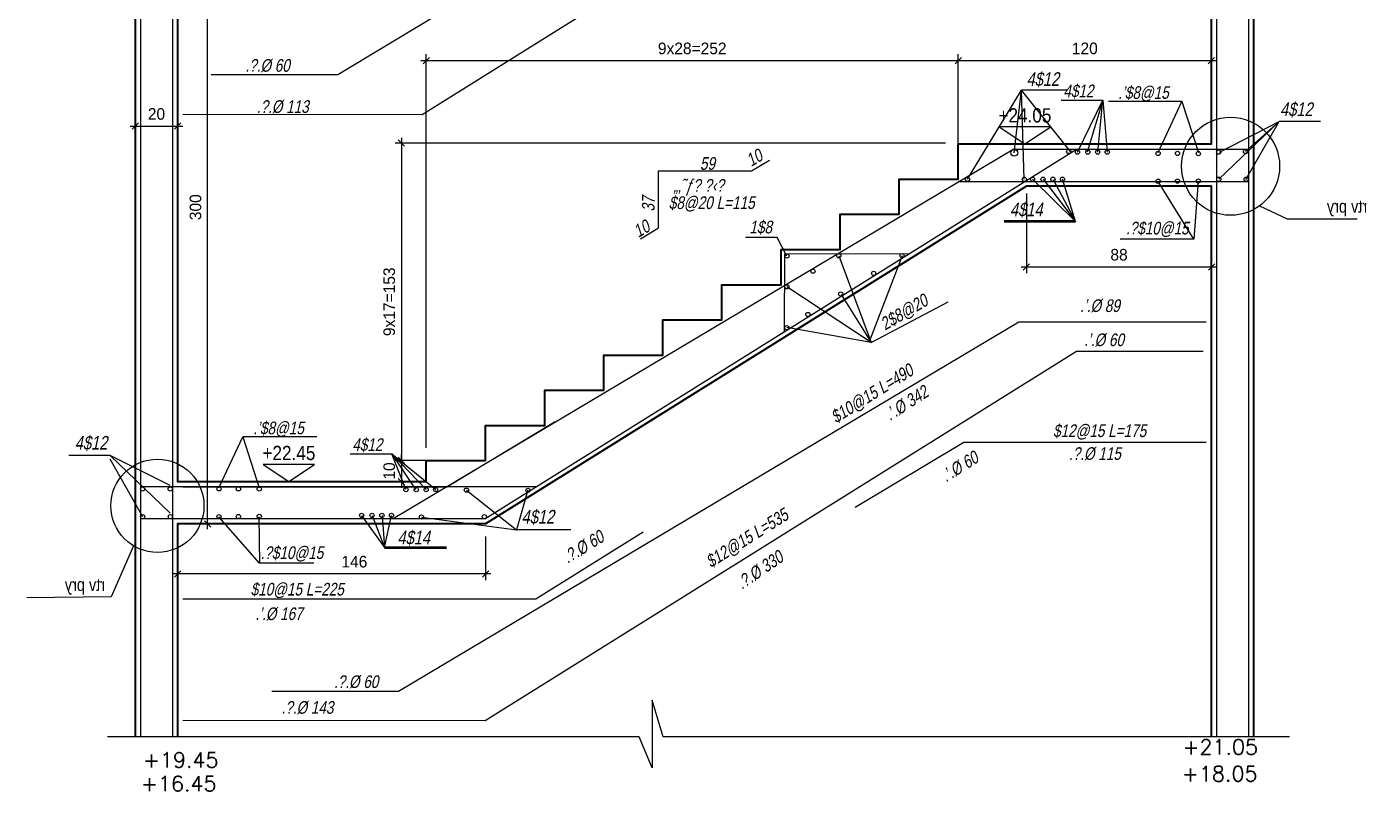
# Model space of a CAD drawing. Header units: inches. Extents: x -5298 to 11252, y 8210 to 22495.
# Drawn here: x 7457 to 8092, y 16584 to 16946 of the extents above; entities that cross this region are included whole.
import ezdxf
from ezdxf.enums import TextEntityAlignment as Align

# ---------------------------------------------------------------- set-up
doc = ezdxf.new("R2010")
doc.units = ezdxf.units.IN
doc.header["$LTSCALE"] = 11
doc.header["$MEASUREMENT"] = 0
doc.layers.get('Defpoints').update_dxf_attribs({"color": 40})
for name, color, linetype in [('BAR', 6, 'Continuous'), ('break', 1, 'Continuous'), ('C-TEXT3', 3, 'Continuous'), ('dim', 3, 'Continuous'), ('dim-50-v', 2, 'Continuous'), ('DIM_50', 3, 'Continuous'), ('iron-txt', 3, 'Continuous'), ('IRON6', 6, 'Continuous'), ('otm', 3, 'Continuous'), ('otm-text', 1, 'Continuous'), ('P-lines', 3, 'Continuous'), ('STAM', 1, 'Continuous'), ('TEXT3', 3, 'Continuous')]:
    doc.layers.add(name, color=color, linetype=linetype)
doc.layers.add('W', color=1, linetype='Continuous', lineweight=50)
doc.layers.add('W-Conc', color=3, linetype='Continuous', lineweight=40)
doc.styles.add('danmm', font='danmm.shx', dxfattribs={"width": 0.9})
doc.styles.add('HEBREW', font='hebtxt-weld.shx', dxfattribs={"width": 0.8, "oblique": 12})
doc.styles.add('HEBTXT', font='hebtxt-weld.shx')
doc.styles.add('ROMANS', font='romans')
doc.styles.add('tecno', font='techno_m')
doc.dimstyles.new('25', dxfattribs={"dimtxt": 5.5, "dimasz": 3, "dimexe": 3, "dimexo": 6, "dimgap": 3, "dimtad": 1, "dimdec": 0, "dimrnd": 0.5, "dimdsep": 46, "dimtxsty": 'HEBTXT', "dimblk1": 'OBLIQUE', "dimblk2": 'OBLIQUE', "dimsah": 1, "dimcen": 1, "dimdle": 2.5, "dimclre": 9, "dimclrt": 3, "dimadec": 0, "dimazin": 0, "dimtfac": 1, "dimtdec": 0, "dimtix": 1, "dimtmove": 2, "dimatfit": 3, "dimldrblk": 'OBLIQUE', "dimfxl": 1, "dimtolj": 1, "dimarcsym": 0})

# ---------------------------------------------------------------- blocks, each defined once
blk = doc.blocks.new('MF1')
blk.add_lwpolyline([(30, 20), (0, 0), (-30, 20)], close=True)
at = {"style": 'ROMANS'}
blk.add_attdef('0', text='', height=6, dxfattribs=at).set_placement((0, 25), align=Align.CENTER)
blk = doc.blocks.new('_OBLIQUE')
at = {"color": 0, "linetype": 'ByBlock'}
blk.add_line((-0.5, -0.5), (0.5, 0.5), dxfattribs=at)
blk = doc.blocks.new('*D1010')
at = {"layer": 'Defpoints', "color": 0, "ltscale": 5, "transparency": 16777216}
for p in [(7541.28, 17010.66, -0.31), (7542.54, 17010.66), (7541.28, 16710.57, -0.31)]:
    blk.add_point(p, dxfattribs=at)
at = {"layer": 'dim-50-v', "color": 0, "lineweight": -2, "ltscale": 5, "transparency": 16777216}
blk.add_line((7542.54, 16708.07), (7542.54, 17013.16), dxfattribs=at)
at = {"layer": 'dim-50-v', "color": 9, "lineweight": -2, "ltscale": 5, "transparency": 16777216}
for p, q in [((7547.28, 17010.66), (7545.54, 17010.66)), ((7547.28, 16710.57), (7545.54, 16710.57))]:
    blk.add_line(p, q, dxfattribs=at)
at = {"layer": 'dim-50-v', "color": 0, "lineweight": -2, "ltscale": 5, "transparency": 16777216, "xscale": 3, "yscale": 3, "zscale": 3}
for p, rotation in [((7542.54, 17010.66), 90), ((7542.54, 16710.57), 270)]:
    blk.add_blockref('_OBLIQUE', p, dxfattribs=dict(at, rotation=rotation))
at = {"layer": 'dim-50-v', "color": 3, "ltscale": 5, "transparency": 16777216, "insert": (7536.79, 16860.61), "char_height": 5.5, "attachment_point": 5, "rotation": 90, "style": 'HEBTXT'}
blk.add_mtext('\\A1;300', dxfattribs=at)
blk = doc.blocks.new('*D965')
at = {"layer": 'Defpoints', "color": 0, "ltscale": 5, "transparency": 16777216}
for p in [(7528.3, 16899.02), (7508.29, 16892.54, -0.31), (7528.3, 16889.06, -0.31)]:
    blk.add_point(p, dxfattribs=at)
at = {"layer": 'dim-50-v', "color": 9, "lineweight": -2, "ltscale": 5, "transparency": 16777216}
for p, q in [((7508.29, 16898.54), (7508.29, 16902.02)), ((7528.3, 16895.06), (7528.3, 16902.02))]:
    blk.add_line(p, q, dxfattribs=at)
at = {"layer": 'dim-50-v', "color": 0, "lineweight": -2, "ltscale": 5, "transparency": 16777216}
blk.add_line((7505.79, 16899.02), (7530.8, 16899.02), dxfattribs=at)
at = {"layer": 'dim-50-v', "color": 0, "lineweight": -2, "ltscale": 5, "transparency": 16777216, "xscale": 3, "yscale": 3, "zscale": 3, "rotation": 180}
blk.add_blockref('_OBLIQUE', (7508.29, 16899.02), dxfattribs=at)
at = {"layer": 'dim-50-v', "color": 0, "lineweight": -2, "ltscale": 5, "transparency": 16777216, "xscale": 3, "yscale": 3, "zscale": 3}
blk.add_blockref('_OBLIQUE', (7528.3, 16899.02), dxfattribs=at)
at = {"layer": 'dim-50-v', "color": 3, "ltscale": 5, "transparency": 16777216, "insert": (7518.29, 16904.77), "char_height": 5.5, "attachment_point": 5, "style": 'HEBTXT'}
blk.add_mtext('\\A1;20', dxfattribs=at)
blk = doc.blocks.new('*D966')
at = {"layer": 'Defpoints', "color": 0, "ltscale": 5, "transparency": 16777216}
for p in [(7898.3, 16930.07), (7898.3, 16874.4, -0.31), (7646.14, 16740.63, -0.31)]:
    blk.add_point(p, dxfattribs=at)
at = {"layer": 'dim-50-v', "color": 9, "lineweight": -2, "ltscale": 5, "transparency": 16777216}
for p, q in [((7646.14, 16746.63), (7646.14, 16933.07)), ((7898.3, 16880.4), (7898.3, 16933.07))]:
    blk.add_line(p, q, dxfattribs=at)
at = {"layer": 'dim-50-v', "color": 0, "lineweight": -2, "ltscale": 5, "transparency": 16777216}
blk.add_line((7643.64, 16930.07), (7900.8, 16930.07), dxfattribs=at)
at = {"layer": 'dim-50-v', "color": 0, "lineweight": -2, "ltscale": 5, "transparency": 16777216, "xscale": 3, "yscale": 3, "zscale": 3, "rotation": 180}
blk.add_blockref('_OBLIQUE', (7646.14, 16930.07), dxfattribs=at)
at = {"layer": 'dim-50-v', "color": 0, "lineweight": -2, "ltscale": 5, "transparency": 16777216, "xscale": 3, "yscale": 3, "zscale": 3}
blk.add_blockref('_OBLIQUE', (7898.3, 16930.07), dxfattribs=at)
at = {"layer": 'dim-50-v', "color": 3, "ltscale": 5, "transparency": 16777216, "insert": (7772.22, 16935.82), "char_height": 5.5, "attachment_point": 5, "style": 'HEBTXT'}
blk.add_mtext('\\A1;9x28=252', dxfattribs=at)
blk = doc.blocks.new('*D971')
at = {"layer": 'Defpoints', "color": 0, "ltscale": 5, "transparency": 16777216}
for p in [(7898.3, 16890.97), (7634.37, 16740.66), (7674.3, 16740.66, -0.31)]:
    blk.add_point(p, dxfattribs=at)
at = {"layer": 'dim-50-v', "color": 9, "lineweight": -2, "ltscale": 5, "transparency": 16777216}
for p, q in [((7892.3, 16890.97), (7631.37, 16890.97)), ((7668.3, 16740.66), (7631.37, 16740.66))]:
    blk.add_line(p, q, dxfattribs=at)
at = {"layer": 'dim-50-v', "color": 0, "lineweight": -2, "ltscale": 5, "transparency": 16777216}
blk.add_line((7634.37, 16893.47), (7634.37, 16738.16), dxfattribs=at)
at = {"layer": 'dim-50-v', "color": 0, "lineweight": -2, "ltscale": 5, "transparency": 16777216, "xscale": 3, "yscale": 3, "zscale": 3}
for p, rotation in [((7634.37, 16890.97), 90), ((7634.37, 16740.66), 270)]:
    blk.add_blockref('_OBLIQUE', p, dxfattribs=dict(at, rotation=rotation))
at = {"layer": 'dim-50-v', "color": 3, "ltscale": 5, "transparency": 16777216, "insert": (7628.62, 16815.82), "char_height": 5.5, "attachment_point": 5, "rotation": 90, "style": 'HEBTXT'}
blk.add_mtext('\\A1;9x17=153', dxfattribs=at)
blk = doc.blocks.new('*D972')
at = {"layer": 'Defpoints', "color": 0, "ltscale": 5, "transparency": 16777216}
for p in [(7674.3, 16740.66, -0.31), (7634.37, 16730.63), (7646.14, 16730.63, -0.31)]:
    blk.add_point(p, dxfattribs=at)
at = {"layer": 'dim-50-v', "color": 0, "lineweight": -2, "ltscale": 5, "transparency": 16777216}
for p, q in [((7634.37, 16740.66), (7634.37, 16743.66)), ((7634.37, 16740.66), (7634.37, 16730.63)), ((7634.37, 16730.63), (7634.37, 16727.63))]:
    blk.add_line(p, q, dxfattribs=at)
at = {"layer": 'dim-50-v', "color": 9, "lineweight": -2, "ltscale": 5, "transparency": 16777216}
for p, q in [((7668.3, 16740.66), (7631.37, 16740.66)), ((7640.14, 16730.63), (7631.37, 16730.63))]:
    blk.add_line(p, q, dxfattribs=at)
at = {"layer": 'dim-50-v', "color": 0, "lineweight": -2, "ltscale": 5, "transparency": 16777216, "xscale": 3, "yscale": 3, "zscale": 3}
for p, rotation in [((7634.37, 16740.66), 270), ((7634.37, 16730.63), 90)]:
    blk.add_blockref('_OBLIQUE', p, dxfattribs=dict(at, rotation=rotation))
at = {"layer": 'dim-50-v', "color": 3, "ltscale": 5, "transparency": 16777216, "insert": (7628.62, 16735.64), "char_height": 5.5, "attachment_point": 5, "rotation": 90, "style": 'HEBTXT'}
blk.add_mtext('\\A1;10', dxfattribs=at)
blk = doc.blocks.new('*D979')
at = {"layer": 'Defpoints', "color": 0, "ltscale": 5, "transparency": 16777216}
for p in [(7528.3, 16710.57, 0.01), (7674.3, 16710.57, 0.01), (7528.3, 16686.91)]:
    blk.add_point(p, dxfattribs=at)
at = {"layer": 'dim-50-v', "color": 9, "lineweight": -2, "ltscale": 5, "transparency": 16777216}
for p, q in [((7528.3, 16704.57), (7528.3, 16683.91)), ((7674.3, 16704.57), (7674.3, 16683.91))]:
    blk.add_line(p, q, dxfattribs=at)
at = {"layer": 'dim-50-v', "color": 0, "lineweight": -2, "ltscale": 5, "transparency": 16777216}
blk.add_line((7676.8, 16686.91), (7525.8, 16686.91), dxfattribs=at)
at = {"layer": 'dim-50-v', "color": 0, "lineweight": -2, "ltscale": 5, "transparency": 16777216, "xscale": 3, "yscale": 3, "zscale": 3, "rotation": 180}
blk.add_blockref('_OBLIQUE', (7528.3, 16686.91), dxfattribs=at)
at = {"layer": 'dim-50-v', "color": 0, "lineweight": -2, "ltscale": 5, "transparency": 16777216, "xscale": 3, "yscale": 3, "zscale": 3}
blk.add_blockref('_OBLIQUE', (7674.3, 16686.91), dxfattribs=at)
at = {"layer": 'dim-50-v', "color": 3, "ltscale": 5, "transparency": 16777216, "insert": (7612.08, 16692.66), "char_height": 5.5, "attachment_point": 5, "style": 'HEBTXT'}
blk.add_mtext('\\A1;146', dxfattribs=at)
blk = doc.blocks.new('*D959')
at = {"layer": 'Defpoints', "color": 0, "ltscale": 5, "transparency": 16777216}
for p in [(7930.65, 16873.09, 0.01), (8018.37, 16870.6, 0.01), (8018.37, 16832.32)]:
    blk.add_point(p, dxfattribs=at)
at = {"layer": 'dim-50-v', "color": 9, "lineweight": -2, "ltscale": 5, "transparency": 16777216}
for p, q in [((7930.65, 16867.09), (7930.65, 16829.32)), ((8018.37, 16864.6), (8018.37, 16829.32))]:
    blk.add_line(p, q, dxfattribs=at)
at = {"layer": 'dim-50-v', "color": 0, "lineweight": -2, "ltscale": 5, "transparency": 16777216}
blk.add_line((7928.15, 16832.32), (8020.87, 16832.32), dxfattribs=at)
at = {"layer": 'dim-50-v', "color": 0, "lineweight": -2, "ltscale": 5, "transparency": 16777216, "xscale": 3, "yscale": 3, "zscale": 3, "rotation": 180}
blk.add_blockref('_OBLIQUE', (7930.65, 16832.32), dxfattribs=at)
at = {"layer": 'dim-50-v', "color": 0, "lineweight": -2, "ltscale": 5, "transparency": 16777216, "xscale": 3, "yscale": 3, "zscale": 3}
blk.add_blockref('_OBLIQUE', (8018.37, 16832.32), dxfattribs=at)
at = {"layer": 'dim-50-v', "color": 3, "ltscale": 5, "transparency": 16777216, "insert": (7974.51, 16838.07), "char_height": 5.5, "attachment_point": 5, "style": 'HEBTXT'}
blk.add_mtext('\\A1;88', dxfattribs=at)
blk = doc.blocks.new('*D990')
at = {"layer": 'Defpoints', "color": 0, "linetype": 'Continuous', "transparency": 16777216}
for p in [(8018.3, 16930.07), (8018.3, 16896.86, -0.3), (7898.3, 16874.4, -0.3)]:
    blk.add_point(p, dxfattribs=at)
at = {"layer": 'dim-50-v', "color": 9, "linetype": 'Continuous', "lineweight": -2, "transparency": 16777216}
for p, q in [((7898.3, 16880.4), (7898.3, 16933.07)), ((8018.3, 16902.86), (8018.3, 16933.07))]:
    blk.add_line(p, q, dxfattribs=at)
at = {"layer": 'dim-50-v', "color": 0, "linetype": 'Continuous', "lineweight": -2, "transparency": 16777216}
blk.add_line((7895.8, 16930.07), (8020.8, 16930.07), dxfattribs=at)
at = {"layer": 'dim-50-v', "color": 0, "linetype": 'Continuous', "lineweight": -2, "transparency": 16777216, "xscale": 3, "yscale": 3, "zscale": 3, "rotation": 180}
blk.add_blockref('_OBLIQUE', (7898.3, 16930.07), dxfattribs=at)
at = {"layer": 'dim-50-v', "color": 0, "linetype": 'Continuous', "lineweight": -2, "transparency": 16777216, "xscale": 3, "yscale": 3, "zscale": 3}
blk.add_blockref('_OBLIQUE', (8018.3, 16930.07), dxfattribs=at)
at = {"layer": 'dim-50-v', "color": 3, "linetype": 'Continuous', "transparency": 16777216, "insert": (7958.3, 16935.82), "char_height": 5.5, "attachment_point": 5, "style": 'HEBTXT'}
blk.add_mtext('\\A1;120', dxfattribs=at)

msp = doc.modelspace()

# ---------------------------------------------------------------- linework, layer by layer
at = {"color": 2}
for points, elevation in [([(8041.08, 16861.25), (8054.16, 16855.05), (8087.4, 16855.05)], 0), ([(7507.46, 16700.22), (7496.87, 16675.96), (7456.81, 16675.63)], 0.01)]:
    msp.add_lwpolyline(points, dxfattribs=dict(at, elevation=elevation))
for centre, radius in [((8027.38, 16880.03, 0.01), 23.25), ((7518.74, 16719.17, 0.01), 22.06)]:
    msp.add_circle(centre, radius, dxfattribs=at)
at = {"layer": 'BAR', "linetype": 'Continuous'}
for points, elevation in [([(7510.79, 16609.71), (7510.79, 17782.75)], -0.3), ([(7525.8, 17782.75), (7525.8, 16609.71)], -0.3), ([(8020.8, 16609.71), (8020.8, 17782.75)], 0.01), ([(8035.8, 17782.75), (8035.8, 16609.71)], 0.01), ([(7924.6, 16888.1), (7630.51, 16713.01)], -0.3), ([(7673.94, 16713.01), (7954.34, 16888.1)], -0.09), ([(7924.6, 16888.1), (8035.8, 16888.1)], 0.01), ([(7747.71, 16845.68), (7756.27, 16850.9), (7756.27, 16877.82), (7800.34, 16877.82), (7808.79, 16882.98)], -0.31), ([(7899.01, 16872.86), (8035.8, 16872.86)], -0.03), ([(7807.48, 16796.4), (7816.02, 16801.73), (7816.13, 16838.52), (7875.16, 16838.66), (7883.53, 16843.89)], -0.41), ([(7698.15, 16728.13), (7510.79, 16728.13)], -0.16), ([(7673.94, 16713.01), (7510.79, 16713.01)], -0.02)]:
    msp.add_lwpolyline(points, dxfattribs=dict(at, elevation=elevation))
at = {"layer": 'BAR'}
for points, elevation in [([(8015.82, 17117.25), (7926.61, 17117.25), (7604.25, 16923.37), (7544.25, 16923.37)], -0.24), ([(7530.8, 16904.76), (7644.14, 16904.56), (7954.63, 17098.44), (8014.63, 17098.44)], 0.01), ([(8015.82, 16806.14), (7926.98, 16806.14), (7633.03, 16631.13), (7573.03, 16631.15)], -0.24), ([(7530.8, 16617.53), (7674.03, 16617.45), (7954.34, 16792.48), (8014.34, 16792.48)], 0.01), ([(7530.8, 16728.13), (7655.91, 16728.13), (7707.18, 16759.05)], -0.16), ([(8015.82, 16749.11), (7900.94, 16749.11), (7849.39, 16718.42)], -0.24), ([(7530.81, 16675.09), (7698.13, 16675.04), (7749.02, 16706.82)], -0.3)]:
    msp.add_lwpolyline(points, dxfattribs=dict(at, elevation=elevation))
at = {"layer": 'break', "elevation": -0.3}
msp.add_lwpolyline([(8055.34, 16609.71), (7758.4, 16609.71), (7753.23, 16627.13), (7753.23, 16595.03), (7747.11, 16609.71), (7495.02, 16609.71)], dxfattribs=at)
at = {"layer": 'dim', "ltscale": 5, "elevation": 0.01}
msp.add_lwpolyline([(7898.21, 16888.1), (7898.3, 16888.1)], dxfattribs=at)
at = {"layer": 'IRON6'}
for centre, radius in [((7924.85, 16886.39, -0.33), 1.62), ((7950.69, 16886.99, -0.09), 1), ((7954.8, 16886.72, -0.03), 1), ((7959.71, 16886.72, -0.03), 1), ((7964.41, 16886.72, -0.03), 1), ((7968.93, 16886.72, -0.03), 1), ((8021.77, 16886.72, 0.28), 1), ((8034.49, 16887, -0.03), 1), ((7993.02, 16886.08, 0.07), 1), ((8002.22, 16886.1, 0.07), 1), ((8012.1, 16886.03, 0.07), 1), ((7902.69, 16873.86, -0.03), 1), ((7929.62, 16873.85, -0.03), 1), ((7933.57, 16873.86, -0.03), 1), ((7938.49, 16873.86, -0.03), 1), ((7943.18, 16873.86, -0.03), 1), ((7947.7, 16873.87, -0.03), 1), ((8021.79, 16873.86, -0.03), 1), ((8034.76, 16873.86, -0.03), 1), ((7993.02, 16872.92, -0.03), 1), ((8002.22, 16872.97, -0.03), 1), ((8012.1, 16873.03, -0.03), 1), ((7817.13, 16837.48, -0.4), 1), ((7841.69, 16837.59, -0.41), 1), ((7871.66, 16837.65, -0.09), 1), ((7829.46, 16830.29, -0.3), 1), ((7858.2, 16829.25, -0.09), 1), ((7817.07, 16822.92, -0.3), 1), ((7842.62, 16819.52, -0.09), 1), ((7827.05, 16809.8, -0.09), 1), ((7817.05, 16803.56, -0.09), 1), ((7511.76, 16727.16, 0.1), 1), ((7524.8, 16727.13, -0.16), 1), ((7547.91, 16727.18, 0.08), 1), ((7557.11, 16727.19, 0.08), 1), ((7566.99, 16727.13, 0.08), 1), ((7636.5, 16726.85, -0.29), 1), ((7641.42, 16726.85, -0.29), 1), ((7646.11, 16726.85, -0.29), 1), ((7650.63, 16726.86, -0.29), 1), ((7665.19, 16726.58, -0.11), 1), ((7694.35, 16726.48, 0.19), 1), ((7511.76, 16713.98, -0.02), 1), ((7524.84, 16713.98, -0.29), 1), ((7547.91, 16714.01, -0.02), 1), ((7557.11, 16714.07, -0.02), 1), ((7566.99, 16714.13, -0.02), 1), ((7615.53, 16714.61, -0.3), 1), ((7620.44, 16714.6, -0.3), 1), ((7625.14, 16714.6, -0.3), 1), ((7629.66, 16714.61, -0.3), 1), ((7643.87, 16713.83, -0.02), 1), ((7673.66, 16714.01, 0.19), 1)]:
    msp.add_circle(centre, radius, dxfattribs=at)
at = {"layer": 'STAM'}
for p, q in [((7902.69, 16873.86, -0.03), (7928.25, 16916.04, -0.03)), ((7924.85, 16886.39, -0.33), (7928.25, 16916.04, -0.03)), ((7951.54, 16886.98, -0.03), (7928.25, 16916.04, -0.03)), ((7949.95, 16916.04, -0.03), (7928.25, 16916.04, -0.03)), ((7929.62, 16873.85, -0.03), (7928.25, 16916.04, -0.03)), ((8004.5, 16910.68, -0.03), (7969.48, 16910.68, -0.03)), ((8021.79, 16873.86, -0.03), (8050.34, 16901.16, -0.04)), ((8022.2, 16886.71, 0.28), (8050.34, 16901.16, -0.04)), ((8034.49, 16887, -0.03), (8050.34, 16901.16, -0.04)), ((8034.66, 16873.7, -0.04), (8050.34, 16901.16, -0.04)), ((8069.93, 16901.16, -0.04), (8050.34, 16901.16, -0.04)), ((8009.89, 16845.41, -0.12), (7975.03, 16845.41, -0.12)), ((7871.66, 16837.65, -0.09), (7856.57, 16798.1, 0.1)), ((7857.04, 16796.54, -0.09), (7817.07, 16822.92, -0.3)), ((7842.84, 16819.21, -0.09), (7857.04, 16796.54, -0.09)), ((7594.25, 16751.77, -0.02), (7559.23, 16751.77, -0.02)), ((7524.8, 16728.85, -0.16), (7496.31, 16742.99, -0.02)), ((7511.76, 16713.98, -0.02), (7496.31, 16741.27, -0.03)), ((7665.19, 16726.58, -0.11), (7688.91, 16707.8, -0.02)), ((7694.35, 16726.59, -0.02), (7688.91, 16707.8, -0.02)), ((7643.87, 16713.83, -0.02), (7688.91, 16707.8, -0.02)), ((7714.7, 16707.8, -0.02), (7688.91, 16707.8, -0.02)), ((7592.92, 16691.99), (7567.12, 16691.99))]:
    msp.add_line(p, q, dxfattribs=at)
at = {"layer": 'STAM', "ltscale": 50}
for p, q in [((7993.02, 16886.56, -0.03), (8004.34, 16910.68, -0.03)), ((8004.34, 16910.68, -0.03), (8012.1, 16886.51, -0.03)), ((8009.89, 16845.41, -0.12), (7993.02, 16872.86, -0.03)), ((8011.94, 16872.9, -0.03), (8009.89, 16845.41, -0.12)), ((7547.91, 16727.66, -0.02), (7559.23, 16751.77, -0.02)), ((7559.23, 16751.77, -0.02), (7566.99, 16727.61, -0.02)), ((7567.12, 16691.99), (7547.91, 16713.96, -0.02)), ((7566.83, 16714, -0.02), (7567.12, 16691.99))]:
    msp.add_line(p, q, dxfattribs=at)
at = {"layer": 'STAM', "linetype": 'Continuous'}
for points, elevation in [([(7947.16, 16911.37), (7966.82, 16911.37)], -58220.37), ([(7954.8, 16886.72), (7966.82, 16911.37), (7968.93, 16886.72)], -0.05), ([(7964.41, 16886.72), (7966.82, 16911.37), (7959.38, 16886.72)], -0.05), ([(7933.57, 16873.86), (7953.95, 16853.85), (7947.7, 16873.87)], -0.05), ([(7933.57, 16873.86), (7953.95, 16853.85), (7947.7, 16873.87)], -0.05), ([(7938.49, 16873.86), (7953.95, 16853.85), (7947.7, 16873.87)], -0.05), ([(7943.31, 16873.78), (7953.95, 16853.85), (7947.7, 16873.87)], -0.05), ([(7817.13, 16837.48), (7812.44, 16846.31), (7797.39, 16846.31)], -0.4), ([(7841.69, 16837.59), (7857.04, 16796.54), (7893.6, 16815.84)], -0.09), ([(7857.04, 16796.54), (7817.05, 16803.56)], -0.09), ([(7610.12, 16743.8), (7629.77, 16743.8)], -58220.62), ([(7636.5, 16726.85), (7629.77, 16743.8), (7650.63, 16726.86)], -0.31), ([(7646.11, 16726.85), (7629.77, 16743.8), (7641.08, 16726.85)], -0.31), ([(7615.53, 16714.61), (7626.39, 16699.45), (7629.66, 16714.61)], -0.32), ([(7615.53, 16714.61), (7626.39, 16699.45), (7629.66, 16714.61)], -0.32), ([(7620.44, 16714.6), (7626.39, 16699.45), (7629.66, 16714.61)], -0.32), ([(7625.27, 16714.53), (7626.39, 16699.45), (7629.66, 16714.61)], -0.32)]:
    msp.add_lwpolyline(points, dxfattribs=dict(at, elevation=elevation))
at = {"layer": 'STAM', "elevation": -0.02}
msp.add_lwpolyline([(7524.84, 16715.7), (7496.31, 16742.99), (7476.73, 16742.99)], dxfattribs=at)
at = {"layer": 'W', "ltscale": 5}
for points, elevation in [([(7953.95, 16853.85), (7920.05, 16853.85)], -0.05), ([(7626.39, 16699.45), (7655.73, 16699.45)], -0.3)]:
    msp.add_lwpolyline(points, dxfattribs=dict(at, elevation=elevation))
at = {"layer": 'W-Conc', "ltscale": 5, "elevation": -0.3}
for points in [[(7508.29, 16609.71), (7508.29, 17782.75)], [(8038.3, 17782.75), (8038.3, 16609.71)], [(7528.3, 17010.66), (7528.3, 16730.66), (7646.14, 16730.63), (7646.14, 16740.63), (7674.3, 16740.66), (7674.3, 16757.24), (7702.3, 16757.24), (7702.3, 16773.91), (7730.3, 16773.91), (7730.3, 16790.58), (7758.3, 16790.58), (7758.3, 16807.25), (7786.3, 16807.25), (7786.3, 16823.92), (7814.3, 16823.92), (7814.3, 16840.59), (7842.3, 16840.59), (7842.3, 16857.26), (7870.3, 16857.26), (7870.3, 16873.93), (7898.3, 16873.93), (7898.3, 16890.6), (8018.3, 16890.6), (8018.3, 17189.03)], [(8018.3, 16609.71), (8018.3, 16870.6), (7930.58, 16870.6), (7674.3, 16710.57), (7528.3, 16710.57), (7528.3, 16609.71)]]:
    msp.add_lwpolyline(points, dxfattribs=at)

# ---------------------------------------------------------------- block references
at = {"layer": 'P-lines', "color": 3}
ref = msp.add_blockref('MF1', (7929.92, 16890.6, -0.3), dxfattribs=dict(at, xscale=-0.4065600000089035, yscale=0.4065600000089035, zscale=0.4065600000089035))
ref.add_attrib('-3.25', '+24.05', dxfattribs={"layer": 'otm-text', "height": 6.75, "style": 'danmm', "width": 0.9}).set_placement((7929.92, 16900.76, -0.3), align=Align.CENTER)
ref = msp.add_blockref('MF1', (7581.05, 16730.65, -0.3), dxfattribs=dict(at, xscale=-0.4065600000089035, yscale=0.4065600000089035, zscale=0.4065600000089035))
ref.add_attrib('-3.25', '+22.45', dxfattribs={"layer": 'otm-text', "height": 6.75, "style": 'danmm', "width": 0.9}).set_placement((7581.05, 16740.81, -0.3), align=Align.CENTER)

# ---------------------------------------------------------------- texts
at = {"layer": 'C-TEXT3', "style": 'HEBREW', "oblique": 12, "width": 0.8}
for s, p in [('.%%154.%%129 60', (7581.48, 16924.79, -0.3)), ('.%%154.%%129 113', (7590.46, 16905.3, -0.31)), ('.’.%%129 89', (7974.92, 16810.97, -0.3)), ('.’.%%129 60', (7976.86, 16794.8, -0.3)), ('$12@15 L=175', (7987.4, 16751.71, -0.31)), ('.%%154.%%129 115', (7975.39, 16740.91, -0.31)), ('$10@15 L=225', (7607.08, 16676.65, 0)), ('.’.%%129 167', (7587.58, 16665.02, -0.31)), ('.%%154.%%129 60', (7623.45, 16632.83, -0.31)), ('.%%154.%%129 143', (7602.16, 16620.62, -0.31))]:
    msp.add_text(s, height=6, dxfattribs=at).set_placement(p, align=Align.RIGHT)
for s, rotation, p in [('$10@15 L=490', 32.19573, (7877.7, 16781.59, -0.31)), ('.’.%%129 342', 32.76186, (7884.79, 16771.4, -0.3)), ('.’.%%129 60', 32.19573, (7908.53, 16740.26, -0.31)), ('$12@15 L=535', 32.19573, (7818.46, 16713.14, -0.3)), ('.%%154.%%129 60', 31.68211, (7731.05, 16702.7, -0.36)), ('.%%154.%%129 330', 34.58301, (7816.03, 16693.33, -0.31))]:
    msp.add_text(s, height=6, rotation=rotation, dxfattribs=at).set_placement(p, align=Align.RIGHT)
at = {"layer": 'DIM_50', "style": 'tecno', "text_generation_flag": 2}
for p in [(8092.12, 16858.05, 0.01), (7493.92, 16678.83, 0.01)]:
    msp.add_text('rtv pry', height=6, dxfattribs=at).set_placement(p)
at = {"layer": 'iron-txt', "style": 'HEBREW', "oblique": 12, "width": 0.8}
for s, p in [('4$12', (7930.63, 16918.07, -0.03)), ('4$12', (8050.8, 16903.77, -0.04)), ('4$14', (7922.8, 16856.31, -55346.07)), ('4$12', (7479.51, 16745.76, -0.04)), ('4$12', (7691.3, 16710.7, -0.02)), ('4$14', (7632.48, 16700.88, -0.32))]:
    msp.add_text(s, height=6.5, dxfattribs=at).set_placement(p)
at = {"layer": 'otm', "color": 1, "style": 'ROMANS'}
for s, p in [('+21.05', (8004.62, 16601.32, -0.31)), ('+19.45', (7511.91, 16595.15, 0.01)), ('+18.05', (8004.34, 16588.6, -0.31)), ('+16.45', (7510.96, 16583.95, 0.01))]:
    msp.add_text(s, height=7.2, dxfattribs=at).set_placement(p)
at = {"layer": 'TEXT3', "style": 'HEBREW', "oblique": 12, "width": 0.8}
for s, height, p in [('4$12', 6, (7948.12, 16912.72, -58220.38)), ('59', 6.02, (7775.87, 16878.32, -0.31)), ('„‚˜ƒ\x8e \x8c‹\x8c', 6.02, (7763.31, 16867.95, -0.31)), ('$8@20 L=115', 6.0201, (7761.09, 16859.75, -0.31)), ('1$8', 6.02, (7799.27, 16848.19, -0.4)), ('4$12', 6, (7611.08, 16745.15, -58220.63))]:
    msp.add_text(s, height=height, dxfattribs=at).set_placement(p)
for s, p in [('.’$8@15', (7986.08, 16914.56, -0.03)), ('.%%154$10@15', (7992.66, 16850.33, -154209.68)), ('.’$8@15', (7576.14, 16755.66, -0.02)), ('.%%154$10@15', (7582.49, 16696.57, -154209.33))]:
    msp.add_text(s, height=6, dxfattribs=at).set_placement(p, align=Align.MIDDLE)
for s, rotation, p in [('10', 30.48458, (7800.06, 16879.62, -0.31)), ('37', 90, (7754.4, 16858.58, -0.31)), ('10', 30.48458, (7746.62, 16846.03, -0.31)), ('2$8@20', 30.76957, (7863.58, 16802.07, -0.09))]:
    msp.add_text(s, height=6.02, rotation=rotation, dxfattribs=at).set_placement(p)

# ---------------------------------------------------------------- dimensions: what is measured, and where the dimension line sits
at = {"layer": 'dim-50-v', "ltscale": 5}
for base, p1, p2, picture, middle in [((7542.54, 17010.66, 0.01), (7541.28, 16710.57, -0.3), (7541.28, 17010.66, -0.3), '*D1010', (7536.79, 16860.61, 0.01)), ((7634.37, 16730.63, 0.01), (7674.3, 16740.66, -0.3), (7646.14, 16730.63, -0.3), '*D972', (7628.62, 16735.64, 0.01))]:
    dim = msp.add_linear_dim(base=base, p1=p1, p2=p2, angle=90, dimstyle='25', dxfattribs=at)
    dim.commit()
    dim.dimension.update_dxf_attribs({"geometry": picture, "text_midpoint": middle})
dim = msp.add_linear_dim(base=(7898.3, 16930.07, 0.01), p1=(7646.14, 16740.63, -0.3), p2=(7898.3, 16874.4, -0.3), text='9x28=<>', dimstyle='25', dxfattribs=at)
dim.commit()
dim.dimension.update_dxf_attribs({"geometry": '*D966', "text_midpoint": (7772.22, 16935.82, 0.01)})
at = {"layer": 'dim-50-v', "linetype": 'Continuous'}
dim = msp.add_linear_dim(base=(8018.3, 16930.07), p1=(7898.3, 16874.4, -0.3), p2=(8018.3, 16896.86, -0.3), dimstyle='25', dxfattribs=at)
dim.commit()
dim.dimension.update_dxf_attribs({"geometry": '*D990', "text_midpoint": (7958.3, 16935.82)})
at = {"layer": 'dim-50-v', "ltscale": 5}
for base, p1, p2, picture, middle in [((7528.3, 16899.02, 0.01), (7508.29, 16892.54, -0.3), (7528.3, 16889.06, -0.3), '*D965', (7518.29, 16904.77, 0.01)), ((8018.37, 16832.32, -0.31), (7930.65, 16873.09, -0.3), (8018.37, 16870.6, -0.3), '*D959', (7974.51, 16838.07, -0.31))]:
    dim = msp.add_linear_dim(base=base, p1=p1, p2=p2, dimstyle='25', dxfattribs=at)
    dim.commit()
    dim.dimension.update_dxf_attribs({"geometry": picture, "text_midpoint": middle})
dim = msp.add_linear_dim(base=(7634.37, 16740.66, 0.01), p1=(7898.3, 16890.97, 0.01), p2=(7674.3, 16740.66, -0.3), angle=90, text='9x17=153', dimstyle='25', dxfattribs=at)
dim.commit()
dim.dimension.update_dxf_attribs({"geometry": '*D971', "text_midpoint": (7628.62, 16815.82, 0.01)})
dim = msp.add_linear_dim(base=(7528.3, 16686.91, -0.31), p1=(7674.3, 16710.57, -0.3), p2=(7528.3, 16710.57, -0.3), dimstyle='25', dxfattribs=at)
dim.commit()
dim.dimension.update_dxf_attribs({"geometry": '*D979', "text_midpoint": (7612.08, 16692.66, -0.31), "dimtype": 160})

doc.saveas('drawing.dxf')
